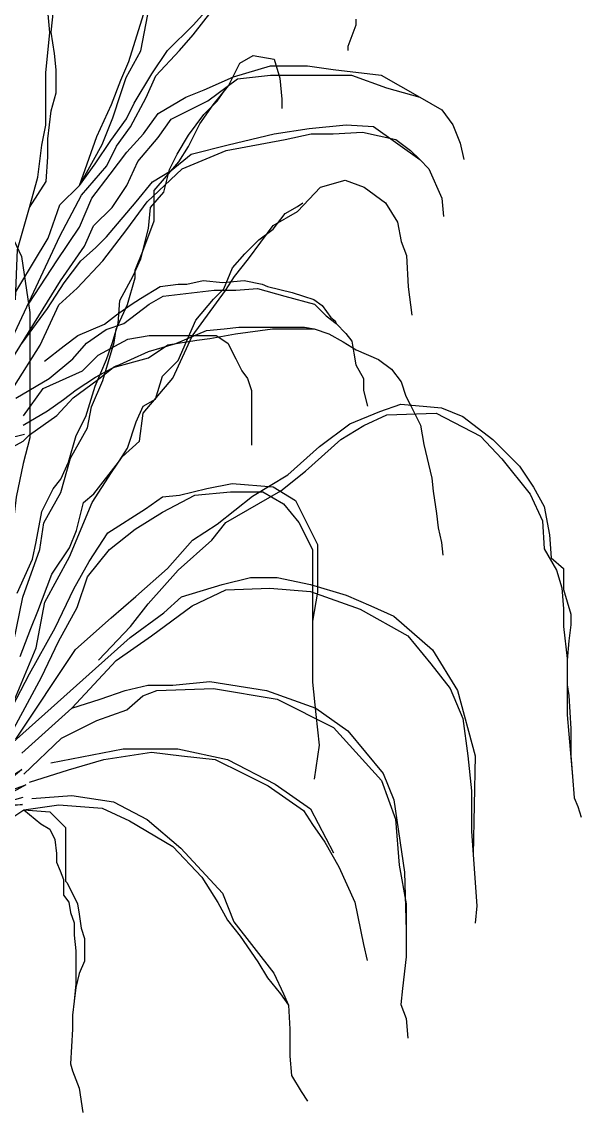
# Model space of a CAD drawing. Header units: millimetres. Extents: x 284148 to 331264, y 78716 to 101523.
# Drawn here: x 290595 to 291008, y 80633 to 81436 of the extents above; entities that cross this region are included whole.
import ezdxf

# ---------------------------------------------------------------- set-up
doc = ezdxf.new("R2010")
doc.units = ezdxf.units.MM

# ---------------------------------------------------------------- blocks, each defined once
blk = doc.blocks.new('A$C712731ED')
for points in [[(1905.59, 1279.66), (1917.85, 1298.89), (1919.06, 1317.08), (1919.06, 1330.42), (1921.49, 1351.04), (1925.13, 1364.38), (1925.13, 1381.35), (1923.92, 1393.48), (1921.49, 1409.25), (1923.92, 1432.29), (1923.92, 1441.99), (1923.92, 1471.1), (1916.63, 1497.78), (1909.35, 1523.24), (1904.49, 1530.52), (1878.99, 1532.94), (1857.95, 1532.38)], [(1905.59, 1279.66), (1917.85, 1298.89), (1919.06, 1317.08), (1919.06, 1330.42), (1921.49, 1351.04), (1925.13, 1364.38), (1925.13, 1381.35), (1923.92, 1393.48), (1921.49, 1409.25), (1923.92, 1432.29), (1923.92, 1441.99), (1923.92, 1471.1), (1916.63, 1497.78), (1909.35, 1523.24), (1904.49, 1530.52), (1878.99, 1532.94), (1857.95, 1532.38)], [(1895.17, 1211.28), (1896.65, 1248.44), (1905.59, 1279.66), (1911.54, 1301.96), (1914.52, 1325.75), (1917.49, 1340.61), (1917.49, 1361.42), (1917.49, 1379.26), (1920.47, 1408.99), (1918.98, 1425.34), (1917.49, 1438.72), (1917.49, 1459.54), (1917.49, 1487.78), (1913.03, 1504.13), (1907.07, 1519), (1899.63, 1526.43), (1887.72, 1532.38), (1857.95, 1532.38), (1849.02, 1523.46), (1843.07, 1521.97)], [(1895.17, 1211.28), (1896.65, 1248.44), (1905.59, 1279.66), (1911.54, 1301.96), (1914.52, 1325.75), (1917.49, 1340.61), (1917.49, 1361.42), (1917.49, 1379.26), (1920.47, 1408.99), (1918.98, 1425.34), (1917.49, 1438.72), (1917.49, 1459.54), (1917.49, 1487.78), (1913.03, 1504.13), (1907.07, 1519), (1899.63, 1526.43), (1887.72, 1532.38), (1857.95, 1532.38), (1849.02, 1523.46), (1843.07, 1521.97)], [(1942.35, 1295.97), (1959.09, 1326.17), (1967.03, 1345.99), (1972.98, 1363.83), (1976.95, 1375.72), (1987.87, 1395.54), (1992.83, 1422.3), (2006.72, 1456.98), (2010.69, 1478.78), (2015.65, 1498.6), (2010.69, 1520.41), (1998.78, 1524.37), (1984.89, 1520.41), (1974.96, 1513.47), (1970, 1504.55), (1966.03, 1496.62), (1963.06, 1493.65), (1961.07, 1489.69), (1959.09, 1483.74), (1959.09, 1475.81), (1956.11, 1469.87), (1952.14, 1461.94)], [(1942.35, 1295.97), (1955.12, 1332.11), (1966.03, 1355.9), (1972.98, 1373.74), (1978.93, 1387.61), (1989.85, 1422.3), (1998.78, 1446.08), (2005.73, 1470.86), (2009.7, 1487.7), (2010.69, 1499.6), (2009.7, 1515.45), (1998.78, 1524.37)], [(1942.35, 1295.97), (1959.09, 1326.17), (1967.03, 1345.99), (1972.98, 1363.83), (1976.95, 1375.72), (1987.87, 1395.54), (1992.83, 1422.3), (2006.72, 1456.98), (2010.69, 1478.78), (2015.65, 1498.6), (2010.69, 1520.41), (1998.78, 1524.37), (1984.89, 1520.41), (1974.96, 1513.47), (1970, 1504.55), (1966.03, 1496.62), (1963.06, 1493.65), (1961.07, 1489.69), (1959.09, 1483.74), (1959.09, 1475.81), (1956.11, 1469.87), (1952.14, 1461.94)], [(1942.35, 1295.97), (1955.12, 1332.11), (1966.03, 1355.9), (1972.98, 1373.74), (1978.93, 1387.61), (1989.85, 1422.3), (1998.78, 1446.08), (2005.73, 1470.86), (2009.7, 1487.7), (2010.69, 1499.6), (2009.7, 1515.45), (1998.78, 1524.37)], [(1887.54, 1204.27), (1919.17, 1256.91), (1927.86, 1281.51), (1942.35, 1295.97), (1953.94, 1311.89), (1965.53, 1329.25), (1977.12, 1345.16), (1982.92, 1356.74), (1995.95, 1378.44), (2007.54, 1395.8), (2026.38, 1414.61), (2042.31, 1431.97), (2049.56, 1447.89), (2069.84, 1468.14), (2090.12, 1482.61), (2114.75, 1482.61)], [(1887.54, 1204.27), (1919.17, 1256.91), (1927.86, 1281.51), (1942.35, 1295.97), (1953.94, 1311.89), (1965.53, 1329.25), (1977.12, 1345.16), (1982.92, 1356.74), (1995.95, 1378.44), (2007.54, 1395.8), (2026.38, 1414.61), (2042.31, 1431.97), (2049.56, 1447.89), (2069.84, 1468.14), (2090.12, 1482.61), (2114.75, 1482.61)], [(1891.28, 1179.66), (1927.86, 1258.36), (1943.8, 1288.74), (1962.63, 1310.44), (1969.88, 1324.91), (1980.02, 1339.38), (1991.61, 1361.08), (1998.85, 1376.99), (2016.24, 1395.8), (2026.38, 1407.38), (2046.66, 1433.42)], [(2146.62, 1418.95), (2146.62, 1414.61), (2140.83, 1398.7), (2140.83, 1395.8)], [(1891.28, 1179.66), (1927.86, 1258.36), (1943.8, 1288.74), (1962.63, 1310.44), (1969.88, 1324.91), (1980.02, 1339.38), (1991.61, 1361.08), (1998.85, 1376.99), (2016.24, 1395.8), (2026.38, 1407.38), (2046.66, 1433.42)], [(2146.62, 1418.95), (2146.62, 1414.61), (2140.83, 1398.7), (2140.83, 1395.8)], [(1880.16, 892.57), (1900.55, 991.51), (1913.22, 1026.65), (1916.03, 1046.33), (1928.7, 1068.82), (1935.74, 1094.12), (1948.4, 1116.61), (1951.22, 1132.07), (1959.66, 1151.75), (1968.1, 1179.86), (1969.51, 1189.7), (1977.96, 1207.97), (1983.58, 1227.65), (1983.58, 1233.28), (1989.21, 1247.33), (1997.66, 1269.82), (1997.66, 1292.31), (2015.95, 1313.4), (2022.99, 1324.64), (2031.43, 1341.51), (2041.28, 1355.57), (2052.54, 1369.62), (2060.99, 1386.49), (2070.84, 1392.11), (2086.32, 1389.3), (2090.54, 1375.24), (2091.95, 1359.78), (2091.95, 1352.75)], [(1880.16, 892.57), (1900.55, 991.51), (1913.22, 1026.65), (1916.03, 1046.33), (1928.7, 1068.82), (1935.74, 1094.12), (1948.4, 1116.61), (1951.22, 1132.07), (1959.66, 1151.75), (1968.1, 1179.86), (1969.51, 1189.7), (1977.96, 1207.97), (1983.58, 1227.65), (1983.58, 1233.28), (1989.21, 1247.33), (1997.66, 1269.82), (1997.66, 1292.31), (2015.95, 1313.4), (2022.99, 1324.64), (2031.43, 1341.51), (2041.28, 1355.57), (2052.54, 1369.62), (2060.99, 1386.49), (2070.84, 1392.11), (2086.32, 1389.3), (2090.54, 1375.24), (2091.95, 1359.78), (2091.95, 1352.75)], [(1905.25, 1208.98), (1925.68, 1240.26), (1942.53, 1265.1), (1951.54, 1286.49), (1965.16, 1304.17), (1977.41, 1320.49), (1989.66, 1334.09), (2000.55, 1349.04), (2020.97, 1361.28), (2034.59, 1366.72), (2056.37, 1376.24), (2083.6, 1384.4), (2110.83, 1384.4), (2129.89, 1381.68), (2165.29, 1377.6), (2193.88, 1361.28)], [(1905.25, 1208.98), (1925.68, 1240.26), (1942.53, 1265.1), (1951.54, 1286.49), (1965.16, 1304.17), (1977.41, 1320.49), (1989.66, 1334.09), (2000.55, 1349.04), (2020.97, 1361.28), (2034.59, 1366.72), (2056.37, 1376.24), (2083.6, 1384.4), (2110.83, 1384.4), (2129.89, 1381.68), (2165.29, 1377.6), (2193.88, 1361.28)], [(1891.94, 1166.35), (1928.4, 1225.3), (1946.1, 1251.14), (1952.9, 1266.09), (1966.52, 1279.69), (1977.41, 1296.01), (1985.58, 1313.69), (2000.55, 1331.37), (2010.08, 1344.96), (2037.31, 1358.56), (2059.09, 1374.88), (2083.6, 1377.6), (2133.97, 1377.6), (2143.5, 1377.6), (2169.37, 1368.08), (2193.88, 1361.28), (2210.21, 1351.76), (2218.38, 1340.88), (2223.83, 1327.29), (2226.55, 1315.05)], [(1891.94, 1166.35), (1928.4, 1225.3), (1946.1, 1251.14), (1952.9, 1266.09), (1966.52, 1279.69), (1977.41, 1296.01), (1985.58, 1313.69), (2000.55, 1331.37), (2010.08, 1344.96), (2037.31, 1358.56), (2059.09, 1374.88), (2083.6, 1377.6), (2133.97, 1377.6), (2143.5, 1377.6), (2169.37, 1368.08), (2193.88, 1361.28), (2210.21, 1351.76), (2218.38, 1340.88), (2223.83, 1327.29), (2226.55, 1315.05)], [(1896.33, 994.32), (1907.59, 1019.62), (1910.4, 1032.27), (1914.63, 1054.76), (1923.07, 1071.63), (1928.7, 1078.66), (1934.33, 1091.31), (1939.96, 1110.99), (1946.99, 1125.04), (1954.03, 1147.53), (1962.48, 1167.21), (1966.7, 1179.86), (1970.92, 1193.92), (1972.33, 1210.79), (1982.18, 1229.06), (1987.81, 1241.71), (1993.44, 1264.2), (1994.84, 1279.66), (2004.69, 1290.91), (2008.92, 1307.77), (2014.55, 1319.02), (2022.99, 1333.08), (2034.25, 1348.54), (2044.1, 1358.38), (2051.14, 1368.22), (2051.14, 1368.22)], [(1896.33, 994.32), (1907.59, 1019.62), (1910.4, 1032.27), (1914.63, 1054.76), (1923.07, 1071.63), (1928.7, 1078.66), (1934.33, 1091.31), (1939.96, 1110.99), (1946.99, 1125.04), (1954.03, 1147.53), (1962.48, 1167.21), (1966.7, 1179.86), (1970.92, 1193.92), (1972.33, 1210.79), (1982.18, 1229.06), (1987.81, 1241.71), (1993.44, 1264.2), (1994.84, 1279.66), (2004.69, 1290.91), (2008.92, 1307.77), (2014.55, 1319.02), (2022.99, 1333.08), (2034.25, 1348.54), (2044.1, 1358.38), (2051.14, 1368.22), (2051.14, 1368.22)], [(1899.81, 1179.07), (1918.87, 1204.9), (1931.12, 1223.94), (1943.37, 1240.26), (1954.27, 1249.78), (1962.43, 1257.94), (1970.6, 1267.45), (1984.22, 1283.77), (1996.47, 1298.73), (2010.08, 1306.89), (2025.06, 1319.13), (2052.29, 1325.93), (2086.32, 1334.09), (2112.19, 1338.16), (2139.42, 1340.88), (2159.84, 1339.52), (2193.88, 1315.05)], [(1899.81, 1179.07), (1918.87, 1204.9), (1931.12, 1223.94), (1943.37, 1240.26), (1954.27, 1249.78), (1962.43, 1257.94), (1970.6, 1267.45), (1984.22, 1283.77), (1996.47, 1298.73), (2010.08, 1306.89), (2025.06, 1319.13), (2052.29, 1325.93), (2086.32, 1334.09), (2112.19, 1338.16), (2139.42, 1340.88), (2159.84, 1339.52), (2193.88, 1315.05)], [(1894.36, 1147.79), (1913.42, 1177.71), (1927.04, 1207.62), (1940.65, 1219.86), (1959.71, 1240.26), (1977.41, 1263.38), (1992.39, 1283.77), (2018.25, 1308.25), (2050.93, 1321.85), (2094.49, 1330.01), (2113.55, 1334.09), (2129.89, 1334.09), (2151.67, 1335.44), (2176.18, 1330.01), (2187.07, 1321.85), (2193.88, 1315.05), (2200.68, 1308.25), (2210.21, 1286.49), (2211.57, 1272.89)], [(1894.36, 1147.79), (1913.42, 1177.71), (1927.04, 1207.62), (1940.65, 1219.86), (1959.71, 1240.26), (1977.41, 1263.38), (1992.39, 1283.77), (2018.25, 1308.25), (2050.93, 1321.85), (2094.49, 1330.01), (2113.55, 1334.09), (2129.89, 1334.09), (2151.67, 1335.44), (2176.18, 1330.01), (2187.07, 1321.85), (2193.88, 1315.05), (2200.68, 1308.25), (2210.21, 1286.49), (2211.57, 1272.89)], [(1828.45, 1301.75), (1865.55, 1288.68), (1889.42, 1264.83), (1899.47, 1243.49), (1903.24, 1218.39), (1905.75, 1202.07), (1905.75, 1185.75), (1905.75, 1165.67), (1905.75, 1145.58), (1905.75, 1109.18), (1900.73, 1090.35), (1895.7, 1065.25), (1893.19, 1043.91), (1890.68, 1006.25), (1881.88, 930.94), (1874.34, 884.49), (1874.34, 876.96)], [(1828.45, 1301.75), (1865.55, 1288.68), (1889.42, 1264.83), (1899.47, 1243.49), (1903.24, 1218.39), (1905.75, 1202.07), (1905.75, 1185.75), (1905.75, 1165.67), (1905.75, 1145.58), (1905.75, 1109.18), (1900.73, 1090.35), (1895.7, 1065.25), (1893.19, 1043.91), (1890.68, 1006.25), (1881.88, 930.94), (1874.34, 884.49), (1874.34, 876.96)], [(1884.46, 891.88), (1910.33, 953.91), (1916.82, 987.6), (1934.98, 1021.29), (1951.85, 1061.46), (1966.12, 1083.49), (1973.9, 1095.15), (1986.87, 1106.81), (1989.47, 1127.54), (2011.52, 1153.46), (2025.79, 1184.55), (2050.44, 1218.24), (2056.93, 1228.61), (2067.31, 1241.57), (2085.47, 1266.19), (2103.63, 1276.55), (2120.5, 1294.69), (2138.66, 1299.88), (2152.93, 1294.69), (2168.5, 1283.03), (2177.58, 1268.78), (2180.17, 1254.53), (2184.06, 1244.16), (2185.36, 1220.84), (2187.96, 1200.1)], [(1884.46, 891.88), (1910.33, 953.91), (1916.82, 987.6), (1934.98, 1021.29), (1951.85, 1061.46), (1966.12, 1083.49), (1973.9, 1095.15), (1986.87, 1106.81), (1989.47, 1127.54), (2011.52, 1153.46), (2025.79, 1184.55), (2050.44, 1218.24), (2056.93, 1228.61), (2067.31, 1241.57), (2085.47, 1266.19), (2103.63, 1276.55), (2120.5, 1294.69), (2138.66, 1299.88), (2152.93, 1294.69), (2168.5, 1283.03), (2177.58, 1268.78), (2180.17, 1254.53), (2184.06, 1244.16), (2185.36, 1220.84), (2187.96, 1200.1)], [(1898.66, 947.43), (1906.44, 968.16), (1911.63, 981.12), (1922.01, 1008.33), (1934.98, 1027.77), (1940.17, 1040.73), (1945.36, 1061.46), (1953.14, 1067.94), (1971.31, 1091.26), (1977.79, 1101.63), (1984.28, 1121.06), (1989.47, 1132.72), (1998.55, 1137.91), (2003.74, 1154.75), (2015.41, 1166.41), (2028.39, 1196.22), (2041.36, 1211.77), (2049.14, 1219.54), (2055.63, 1235.09), (2064.71, 1245.46), (2075.09, 1255.82), (2085.47, 1263.6), (2094.55, 1275.26), (2103.63, 1280.44), (2107.52, 1283.03)], [(1898.66, 947.43), (1906.44, 968.16), (1911.63, 981.12), (1922.01, 1008.33), (1934.98, 1027.77), (1940.17, 1040.73), (1945.36, 1061.46), (1953.14, 1067.94), (1971.31, 1091.26), (1977.79, 1101.63), (1984.28, 1121.06), (1989.47, 1132.72), (1998.55, 1137.91), (2003.74, 1154.75), (2015.41, 1166.41), (2028.39, 1196.22), (2041.36, 1211.77), (2049.14, 1219.54), (2055.63, 1235.09), (2064.71, 1245.46), (2075.09, 1255.82), (2085.47, 1263.6), (2094.55, 1275.26), (2103.63, 1280.44), (2107.52, 1283.03)], [(1895.26, 1138.57), (1919.95, 1153.08), (1937.39, 1167.6), (1947.56, 1179.2), (1962.08, 1189.36), (1975.16, 1193.71), (1994.04, 1208.22), (2004.21, 1214.03), (2041.99, 1218.38), (2057.97, 1218.38), (2073.95, 1219.83), (2094.29, 1214.03), (2116.08, 1208.22), (2124.79, 1199.52), (2132.06, 1193.71), (2139.32, 1186.46), (2143.68, 1180.65), (2145.13, 1171.95), (2146.59, 1163.24), (2152.4, 1153.08), (2152.4, 1144.38), (2155.3, 1132.77)], [(1895.26, 1138.57), (1919.95, 1153.08), (1937.39, 1167.6), (1947.56, 1179.2), (1962.08, 1189.36), (1975.16, 1193.71), (1994.04, 1208.22), (2004.21, 1214.03), (2041.99, 1218.38), (2057.97, 1218.38), (2073.95, 1219.83), (2094.29, 1214.03), (2116.08, 1208.22), (2124.79, 1199.52), (2132.06, 1193.71), (2139.32, 1186.46), (2143.68, 1180.65), (2145.13, 1171.95), (2146.59, 1163.24), (2152.4, 1153.08), (2152.4, 1144.38), (2155.3, 1132.77)], [(1916.53, 1166.01), (1931.11, 1177.41), (1941.25, 1185), (1960.89, 1193.23), (1969.77, 1200.2), (1980.54, 1207.79), (1987.51, 1212.23), (2002.09, 1221.09), (2015.4, 1222.99), (2021.74, 1222.99), (2033.78, 1225.52), (2048.36, 1224.25), (2064.2, 1225.52), (2077.51, 1222.99), (2081.32, 1221.09), (2099.7, 1216.66), (2107.94, 1214.12), (2115.54, 1211.59), (2121.88, 1207.16), (2128.22, 1198.3), (2131.39, 1195.77), (2132.06, 1193.71)], [(1916.53, 1166.01), (1931.11, 1177.41), (1941.25, 1185), (1960.89, 1193.23), (1969.77, 1200.2), (1980.54, 1207.79), (1987.51, 1212.23), (2002.09, 1221.09), (2015.4, 1222.99), (2021.74, 1222.99), (2033.78, 1225.52), (2048.36, 1224.25), (2064.2, 1225.52), (2077.51, 1222.99), (2081.32, 1221.09), (2099.7, 1216.66), (2107.94, 1214.12), (2115.54, 1211.59), (2121.88, 1207.16), (2128.22, 1198.3), (2131.39, 1195.77), (2132.06, 1193.71)], [(1887.75, 1099.6), (1900.83, 1106.73), (1905.58, 1111.48), (1925.79, 1125.72), (1937.67, 1138.78), (1955.5, 1151.84), (1967.39, 1161.34), (1993.54, 1168.46), (2007.8, 1177.96), (2029.2, 1181.52), (2038.71, 1182.71), (2057.73, 1186.27), (2085.06, 1189.83), (2115.97, 1189.83), (2126.67, 1186.27), (2137.36, 1180.34), (2146.87, 1174.4), (2163.51, 1167.28), (2173.02, 1160.15), (2180.16, 1150.65), (2183.72, 1139.97), (2187.29, 1132.85), (2194.42, 1118.6), (2196.8, 1104.35), (2202.74, 1079.42), (2203.93, 1069.92), (2206.31, 1053.3), (2207.49, 1042.62), (2209.87, 1031.93), (2211.06, 1022.43)], [(1887.75, 1099.6), (1900.83, 1106.73), (1905.58, 1111.48), (1925.79, 1125.72), (1937.67, 1138.78), (1955.5, 1151.84), (1967.39, 1161.34), (1993.54, 1168.46), (2007.8, 1177.96), (2029.2, 1181.52), (2038.71, 1182.71), (2057.73, 1186.27), (2085.06, 1189.83), (2115.97, 1189.83), (2126.67, 1186.27), (2137.36, 1180.34), (2146.87, 1174.4), (2163.51, 1167.28), (2173.02, 1160.15), (2180.16, 1150.65), (2183.72, 1139.97), (2187.29, 1132.85), (2194.42, 1118.6), (2196.8, 1104.35), (2202.74, 1079.42), (2203.93, 1069.92), (2206.31, 1053.3), (2207.49, 1042.62), (2209.87, 1031.93), (2211.06, 1022.43)], [(1967.39, 1161.34), (1993.54, 1173.21), (2013.75, 1179.15), (2036.33, 1188.65), (2049.41, 1189.83), (2060.1, 1191.02), (2069.61, 1191.02), (2086.25, 1191.02), (2098.14, 1191.02), (2108.84, 1191.02), (2115.97, 1189.83)], [(1967.39, 1161.34), (1993.54, 1173.21), (2013.75, 1179.15), (2036.33, 1188.65), (2049.41, 1189.83), (2060.1, 1191.02), (2069.61, 1191.02), (2086.25, 1191.02), (2098.14, 1191.02), (2108.84, 1191.02), (2115.97, 1189.83)], [(1901.07, 1125.51), (1915.59, 1145.83), (1944.65, 1158.89), (1956.27, 1170.5), (1978.06, 1182.11), (1994.04, 1185.01), (2011.48, 1185.01), (2027.46, 1185.01), (2043.44, 1185.01), (2052.16, 1179.2), (2057.97, 1167.6), (2062.32, 1158.89), (2066.68, 1153.08), (2069.59, 1144.38), (2069.59, 1135.67), (2069.59, 1109.55), (2069.59, 1103.75)], [(1901.07, 1125.51), (1915.59, 1145.83), (1944.65, 1158.89), (1956.27, 1170.5), (1978.06, 1182.11), (1994.04, 1185.01), (2011.48, 1185.01), (2027.46, 1185.01), (2043.44, 1185.01), (2052.16, 1179.2), (2057.97, 1167.6), (2062.32, 1158.89), (2066.68, 1153.08), (2069.59, 1144.38), (2069.59, 1135.67), (2069.59, 1109.55), (2069.59, 1103.75)], [(1900.83, 1118.6), (1918.66, 1129.28), (1930.54, 1137.6), (1940.05, 1144.72), (1954.31, 1154.22), (1969.77, 1162.53), (1967.39, 1161.34)], [(1900.83, 1118.6), (1918.66, 1129.28), (1930.54, 1137.6), (1940.05, 1144.72), (1954.31, 1154.22), (1969.77, 1162.53), (1967.39, 1161.34)], [(1895.29, 886.43), (1939.58, 952.65), (1965.72, 976.14), (1984.01, 991.8), (2007.53, 1012.69), (2025.83, 1033.57), (2044.12, 1045.31), (2070.25, 1066.2), (2096.39, 1081.86), (2119.91, 1102.74), (2142.12, 1119.71), (2164.34, 1128.84), (2180.02, 1134.06), (2210.07, 1131.45), (2225.75, 1124.93), (2247.96, 1107.96), (2267.56, 1088.38), (2278.02, 1072.72), (2285.86, 1058.37), (2289.78, 1037.48), (2291.08, 1020.52), (2300.23, 1012.69), (2300.23, 1006.16), (2300.23, 997.02), (2305.46, 978.75), (2305.46, 970.92), (2304.15, 959.18), (2302.84, 944.82), (2302.84, 926.55), (2304.15, 918.72), (2305.46, 893.92), (2305.46, 874.34), (2306.76, 858.68)], [(1895.29, 886.43), (1939.58, 952.65), (1965.72, 976.14), (1984.01, 991.8), (2007.53, 1012.69), (2025.83, 1033.57), (2044.12, 1045.31), (2070.25, 1066.2), (2096.39, 1081.86), (2119.91, 1102.74), (2142.12, 1119.71), (2164.34, 1128.84), (2180.02, 1134.06), (2210.07, 1131.45), (2225.75, 1124.93), (2247.96, 1107.96), (2267.56, 1088.38), (2278.02, 1072.72), (2285.86, 1058.37), (2289.78, 1037.48), (2291.08, 1020.52), (2300.23, 1012.69), (2300.23, 1006.16), (2300.23, 997.02), (2305.46, 978.75), (2305.46, 970.92), (2304.15, 959.18), (2302.84, 944.82), (2302.84, 926.55), (2304.15, 918.72), (2305.46, 893.92), (2305.46, 874.34), (2306.76, 858.68)], [(1956.57, 944.82), (1980.09, 969.62), (1993.16, 986.58), (2015.37, 1011.38), (2040.2, 1033.57), (2050.65, 1046.62), (2091.16, 1070.11), (2109.45, 1084.47), (2135.59, 1107.96), (2152.57, 1118.4), (2169.56, 1126.23), (2206.15, 1127.54), (2238.82, 1110.57), (2254.5, 1093.6), (2275.4, 1067.5), (2284.55, 1047.93), (2285.86, 1027.04), (2295, 1011.38), (2298.92, 998.33), (2300.23, 982.67), (2300.23, 969.62), (2302.84, 946.12), (2302.84, 930.46), (2302.84, 916.11), (2302.84, 904.36), (2304.15, 890), (2306.76, 858.68), (2308.07, 843.02), (2310.68, 836.49), (2313.3, 828.66)], [(1956.57, 944.82), (1980.09, 969.62), (1993.16, 986.58), (2015.37, 1011.38), (2040.2, 1033.57), (2050.65, 1046.62), (2091.16, 1070.11), (2109.45, 1084.47), (2135.59, 1107.96), (2152.57, 1118.4), (2169.56, 1126.23), (2206.15, 1127.54), (2238.82, 1110.57), (2254.5, 1093.6), (2275.4, 1067.5), (2284.55, 1047.93), (2285.86, 1027.04), (2295, 1011.38), (2298.92, 998.33), (2300.23, 982.67), (2300.23, 969.62), (2302.84, 946.12), (2302.84, 930.46), (2302.84, 916.11), (2302.84, 904.36), (2304.15, 890), (2306.76, 858.68), (2308.07, 843.02), (2310.68, 836.49), (2313.3, 828.66)], [(1848.38, 1098.87), (1901.66, 1111.86)], [(1848.38, 1098.87), (1901.66, 1111.86)], [(1886.62, 898.24), (1905.51, 934.71), (1924.4, 968.67), (1938.25, 997.6), (1949.59, 1017.72), (1963.44, 1039.1), (1991.14, 1056.71), (2003.73, 1065.52), (2016.32, 1066.77), (2036.47, 1071.8), (2055.36, 1075.58), (2085.58, 1073.06), (2101.95, 1063), (2114.54, 1037.85), (2118.32, 1030.3), (2118.32, 1012.69), (2118.32, 995.08), (2114.54, 973.7)], [(1886.62, 898.24), (1905.51, 934.71), (1924.4, 968.67), (1938.25, 997.6), (1949.59, 1017.72), (1963.44, 1039.1), (1991.14, 1056.71), (2003.73, 1065.52), (2016.32, 1066.77), (2036.47, 1071.8), (2055.36, 1075.58), (2085.58, 1073.06), (2101.95, 1063), (2114.54, 1037.85), (2118.32, 1030.3), (2118.32, 1012.69), (2118.32, 995.08), (2114.54, 973.7)], [(1885.37, 878.11), (1914.33, 932.2), (1926.92, 958.61), (1940.77, 983.76), (1948.33, 1006.4), (1964.7, 1026.53), (1983.58, 1041.62), (2003.73, 1054.2), (2027.66, 1066.77), (2054.1, 1069.29), (2078.03, 1069.29), (2093.14, 1060.48), (2104.47, 1046.65), (2114.54, 1026.53), (2114.54, 1008.92), (2114.54, 987.54), (2114.54, 964.9), (2114.54, 953.58), (2114.54, 928.42), (2117.06, 904.53), (2119.58, 881.89), (2115.8, 856.73)], [(1885.37, 878.11), (1914.33, 932.2), (1926.92, 958.61), (1940.77, 983.76), (1948.33, 1006.4), (1964.7, 1026.53), (1983.58, 1041.62), (2003.73, 1054.2), (2027.66, 1066.77), (2054.1, 1069.29), (2078.03, 1069.29), (2093.14, 1060.48), (2104.47, 1046.65), (2114.54, 1026.53), (2114.54, 1008.92), (2114.54, 987.54), (2114.54, 964.9), (2114.54, 953.58), (2114.54, 928.42), (2117.06, 904.53), (2119.58, 881.89), (2115.8, 856.73)], [(1891.24, 882.06), (1979.98, 961.57), (2004.81, 979.84), (2017.88, 991.59), (2047.93, 1000.72), (2068.84, 1005.94), (2088.44, 1005.94), (2113.27, 1000.72), (2139.4, 992.89), (2157.69, 985.06), (2174.68, 977.23), (2203.43, 952.43), (2221.72, 922.41), (2234.79, 874.12), (2233.48, 801.04)], [(1891.24, 882.06), (1979.98, 961.57), (2004.81, 979.84), (2017.88, 991.59), (2047.93, 1000.72), (2068.84, 1005.94), (2088.44, 1005.94), (2113.27, 1000.72), (2139.4, 992.89), (2157.69, 985.06), (2174.68, 977.23), (2203.43, 952.43), (2221.72, 922.41), (2234.79, 874.12), (2233.48, 801.04)], [(1936.86, 909.36), (1969.53, 944.6), (1995.67, 962.87), (2025.72, 985.06), (2050.55, 996.81), (2083.21, 998.11), (2113.27, 995.5), (2149.85, 982.45), (2185.14, 962.87), (2202.12, 941.99), (2216.5, 923.72), (2225.64, 901.53), (2229.56, 874.12), (2232.18, 848.02), (2232.18, 828.44), (2232.18, 818), (2233.48, 801.04), (2234.79, 780.15), (2236.1, 763.19), (2234.79, 750.14)], [(1936.86, 909.36), (1969.53, 944.6), (1995.67, 962.87), (2025.72, 985.06), (2050.55, 996.81), (2083.21, 998.11), (2113.27, 995.5), (2149.85, 982.45), (2185.14, 962.87), (2202.12, 941.99), (2216.5, 923.72), (2225.64, 901.53), (2229.56, 874.12), (2232.18, 848.02), (2232.18, 828.44), (2232.18, 818), (2233.48, 801.04), (2234.79, 780.15), (2236.1, 763.19), (2234.79, 750.14)], [(1899.88, 876), (1936.86, 909.36), (1957.77, 915.89), (1976.06, 922.41), (1993.05, 926.33), (2011.35, 926.33), (2038.79, 928.94), (2080.6, 922.41), (2117.19, 909.36), (2140.71, 892.4), (2166.84, 861.07), (2174.68, 841.5), (2182.52, 787.98), (2183.83, 744.92)], [(1899.88, 876), (1936.86, 909.36), (1957.77, 915.89), (1976.06, 922.41), (1993.05, 926.33), (2011.35, 926.33), (2038.79, 928.94), (2080.6, 922.41), (2117.19, 909.36), (2140.71, 892.4), (2166.84, 861.07), (2174.68, 841.5), (2182.52, 787.98), (2183.83, 744.92)], [(1901.19, 860.34), (1929.02, 887.18), (1955.16, 900.23), (1977.37, 908.06), (1989.13, 918.5), (1999.59, 922.41), (2041.4, 923.72), (2088.44, 915.89), (2130.25, 895.01), (2165.53, 855.85), (2175.99, 827.14), (2178.6, 793.21), (2183.83, 764.49), (2183.83, 744.92), (2183.83, 725.34), (2181.21, 701.85), (2179.91, 690.1), (2183.83, 679.66), (2185.14, 665.3)], [(1901.19, 860.34), (1929.02, 887.18), (1955.16, 900.23), (1977.37, 908.06), (1989.13, 918.5), (1999.59, 922.41), (2041.4, 923.72), (2088.44, 915.89), (2130.25, 895.01), (2165.53, 855.85), (2175.99, 827.14), (2178.6, 793.21), (2183.83, 764.49), (2183.83, 744.92), (2183.83, 725.34), (2181.21, 701.85), (2179.91, 690.1), (2183.83, 679.66), (2185.14, 665.3)], [(1850.83, 831.69), (1841.94, 877.96), (1854, 834.86), (1852.9, 876.75), (1859.71, 836.12), (1862.35, 880.14), (1866.06, 839.29), (1873.5, 879.41), (1871.14, 850.07), (1883.83, 879.86), (1876.21, 854.51), (1893.98, 870.99), (1871.77, 846.27), (1899.69, 864.01), (1874.31, 842.46), (1902.87, 852.6), (1874.94, 837.39), (1900.33, 838.03), (1873.04, 834.22), (1886.37, 827.25), (1864.16, 831.69), (1873.04, 824.71), (1858.44, 827.88)], [(1850.83, 831.69), (1841.94, 877.96), (1854, 834.86), (1852.9, 876.75), (1859.71, 836.12), (1862.35, 880.14), (1866.06, 839.29), (1873.5, 879.41), (1871.14, 850.07), (1883.83, 879.86), (1876.21, 854.51), (1893.98, 870.99), (1871.77, 846.27), (1899.69, 864.01), (1874.31, 842.46), (1902.87, 852.6), (1874.94, 837.39), (1900.33, 838.03), (1873.04, 834.22), (1886.37, 827.25), (1864.16, 831.69), (1873.04, 824.71), (1858.44, 827.88)], [(1905.47, 854.45), (1934.22, 863.58), (1960.35, 871.41), (1995.63, 876.63), (2017.85, 874.02), (2042.67, 871.41), (2063.58, 860.97), (2081.87, 851.83), (2108.01, 833.56), (2114.54, 823.12), (2123.69, 810.07), (2134.14, 791.8), (2145.9, 765.7), (2152.44, 734.37), (2155.05, 722.63)], [(1905.47, 854.45), (1934.22, 863.58), (1960.35, 871.41), (1995.63, 876.63), (2017.85, 874.02), (2042.67, 871.41), (2063.58, 860.97), (2081.87, 851.83), (2108.01, 833.56), (2114.54, 823.12), (2123.69, 810.07), (2134.14, 791.8), (2145.9, 765.7), (2152.44, 734.37), (2155.05, 722.63)], [(1921.15, 868.8), (1974.73, 879.24), (2015.23, 879.24), (2051.82, 871.41), (2087.1, 853.14), (2113.23, 834.87), (2130.22, 802.24)], [(1921.15, 868.8), (1974.73, 879.24), (2015.23, 879.24), (2051.82, 871.41), (2087.1, 853.14), (2113.23, 834.87), (2130.22, 802.24)], [(1857.14, 831.09), (1900.73, 843.42)], [(1857.14, 831.09), (1900.73, 843.42)], [(1907.13, 842.4), (1936.76, 844.76), (1967.59, 840.03), (1992.48, 827), (2017.38, 805.69), (2048.2, 772.53), (2056.5, 751.22), (2086.14, 713.33), (2093.25, 697.94), (2096.81, 689.65)], [(1907.13, 842.4), (1936.76, 844.76), (1967.59, 840.03), (1992.48, 827), (2017.38, 805.69), (2048.2, 772.53), (2056.5, 751.22), (2086.14, 713.33), (2093.25, 697.94), (2096.81, 689.65)], [(1857.27, 817.52), (1883.42, 822.27), (1901.2, 834.11), (1927.28, 837.66), (1959.29, 835.29), (1979.44, 825.82), (2011.45, 806.87), (2032.79, 784.38), (2044.64, 765.43), (2051.76, 752.4), (2061.24, 740.56), (2074.28, 721.62), (2081.39, 709.78), (2090.88, 697.94), (2096.81, 689.65), (2097.99, 671.89), (2097.99, 651.76), (2099.18, 637.55), (2106.29, 625.71), (2111.03, 618.6)], [(1857.27, 817.52), (1883.42, 822.27), (1901.2, 834.11), (1927.28, 837.66), (1959.29, 835.29), (1979.44, 825.82), (2011.45, 806.87), (2032.79, 784.38), (2044.64, 765.43), (2051.76, 752.4), (2061.24, 740.56), (2074.28, 721.62), (2081.39, 709.78), (2090.88, 697.94), (2096.81, 689.65), (2097.99, 671.89), (2097.99, 651.76), (2099.18, 637.55), (2106.29, 625.71), (2111.03, 618.6)], [(1901.2, 834.11), (1920.4, 832.71), (1931.99, 821.13), (1931.99, 806.97), (1931.99, 790.25), (1931.99, 781.24), (1933.28, 779.96), (1941, 764.52), (1942.29, 756.8), (1943.58, 746.51), (1946.16, 738.79), (1946.16, 733.64), (1946.16, 727.21), (1946.16, 722.06), (1942.29, 713.06), (1939.72, 702.76), (1938.43, 692.47), (1937.14, 682.18), (1937.14, 671.89), (1935.85, 646.16), (1937.14, 641.01), (1942.29, 628.14), (1944.87, 610.13)], [(1901.2, 834.11), (1913.96, 823.7), (1920.4, 819.84), (1924.26, 812.12), (1925.55, 801.83), (1925.55, 795.4), (1928.12, 788.96), (1930.7, 782.53), (1930.7, 770.95), (1934.56, 765.81), (1935.85, 758.09), (1938.43, 750.37), (1938.43, 741.36), (1939.72, 729.78), (1939.72, 722.06), (1939.72, 711.77), (1939.72, 705.34), (1938.43, 692.47)], [(1901.2, 834.11), (1920.4, 832.71), (1931.99, 821.13), (1931.99, 806.97), (1931.99, 790.25), (1931.99, 781.24), (1933.28, 779.96), (1941, 764.52), (1942.29, 756.8), (1943.58, 746.51), (1946.16, 738.79), (1946.16, 733.64), (1946.16, 727.21), (1946.16, 722.06), (1942.29, 713.06), (1939.72, 702.76), (1938.43, 692.47), (1937.14, 682.18), (1937.14, 671.89), (1935.85, 646.16), (1937.14, 641.01), (1942.29, 628.14), (1944.87, 610.13)], [(1901.2, 834.11), (1913.96, 823.7), (1920.4, 819.84), (1924.26, 812.12), (1925.55, 801.83), (1925.55, 795.4), (1928.12, 788.96), (1930.7, 782.53), (1930.7, 770.95), (1934.56, 765.81), (1935.85, 758.09), (1938.43, 750.37), (1938.43, 741.36), (1939.72, 729.78), (1939.72, 722.06), (1939.72, 711.77), (1939.72, 705.34), (1938.43, 692.47)]]:
    blk.add_lwpolyline(points)

msp = doc.modelspace()

# ---------------------------------------------------------------- block references
msp.add_blockref('A$C712731ED', (288694.87, 80018.54))

doc.saveas('drawing.dxf')
